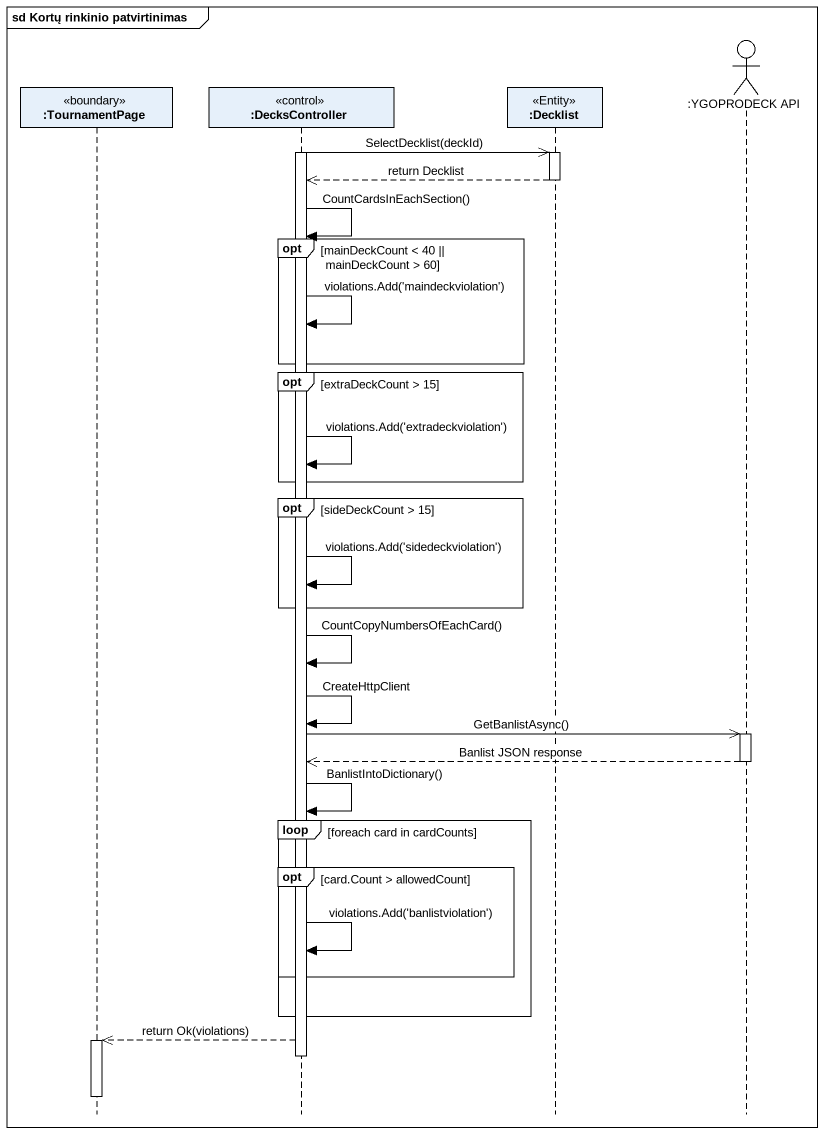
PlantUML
@startuml
mainframe sd Kortų rinkinio patvirtinimas
hide footbox
participant ":TournamentPage" as TournamentPage <<boundary>>
participant ":DecksController" as DecksController <<control>>
participant ":Decklist" as Decklist <<Entity>>
actor ":YGOPRODECK API" as YGOPRODECK_API

activate DecksController
DecksController ->> Decklist : SelectDecklist(deckId)
activate Decklist
Decklist -->> DecksController : return Decklist
deactivate Decklist
DecksController -> DecksController : CountCardsInEachSection()
opt mainDeckCount < 40 || mainDeckCount > 60
  DecksController -> DecksController : violations.Add('maindeckviolation')
end
opt extraDeckCount > 15
  DecksController -> DecksController : violations.Add('extradeckviolation')
end
opt sideDeckCount > 15
  DecksController -> DecksController : violations.Add('sidedeckviolation')
end
DecksController -> DecksController : CountCopyNumbersOfEachCard()
DecksController -> DecksController : CreateHttpClient
DecksController ->> YGOPRODECK_API : GetBanlistAsync()
activate YGOPRODECK_API
YGOPRODECK_API -->> DecksController : Banlist JSON response
deactivate YGOPRODECK_API
DecksController -> DecksController : BanlistIntoDictionary()
loop foreach card in cardCounts
  opt card.Count > allowedCount
    DecksController -> DecksController : violations.Add('banlistviolation')
  end
end
DecksController -->> TournamentPage : return Ok(violations)
activate TournamentPage
deactivate DecksController
deactivate TournamentPage
@enduml
